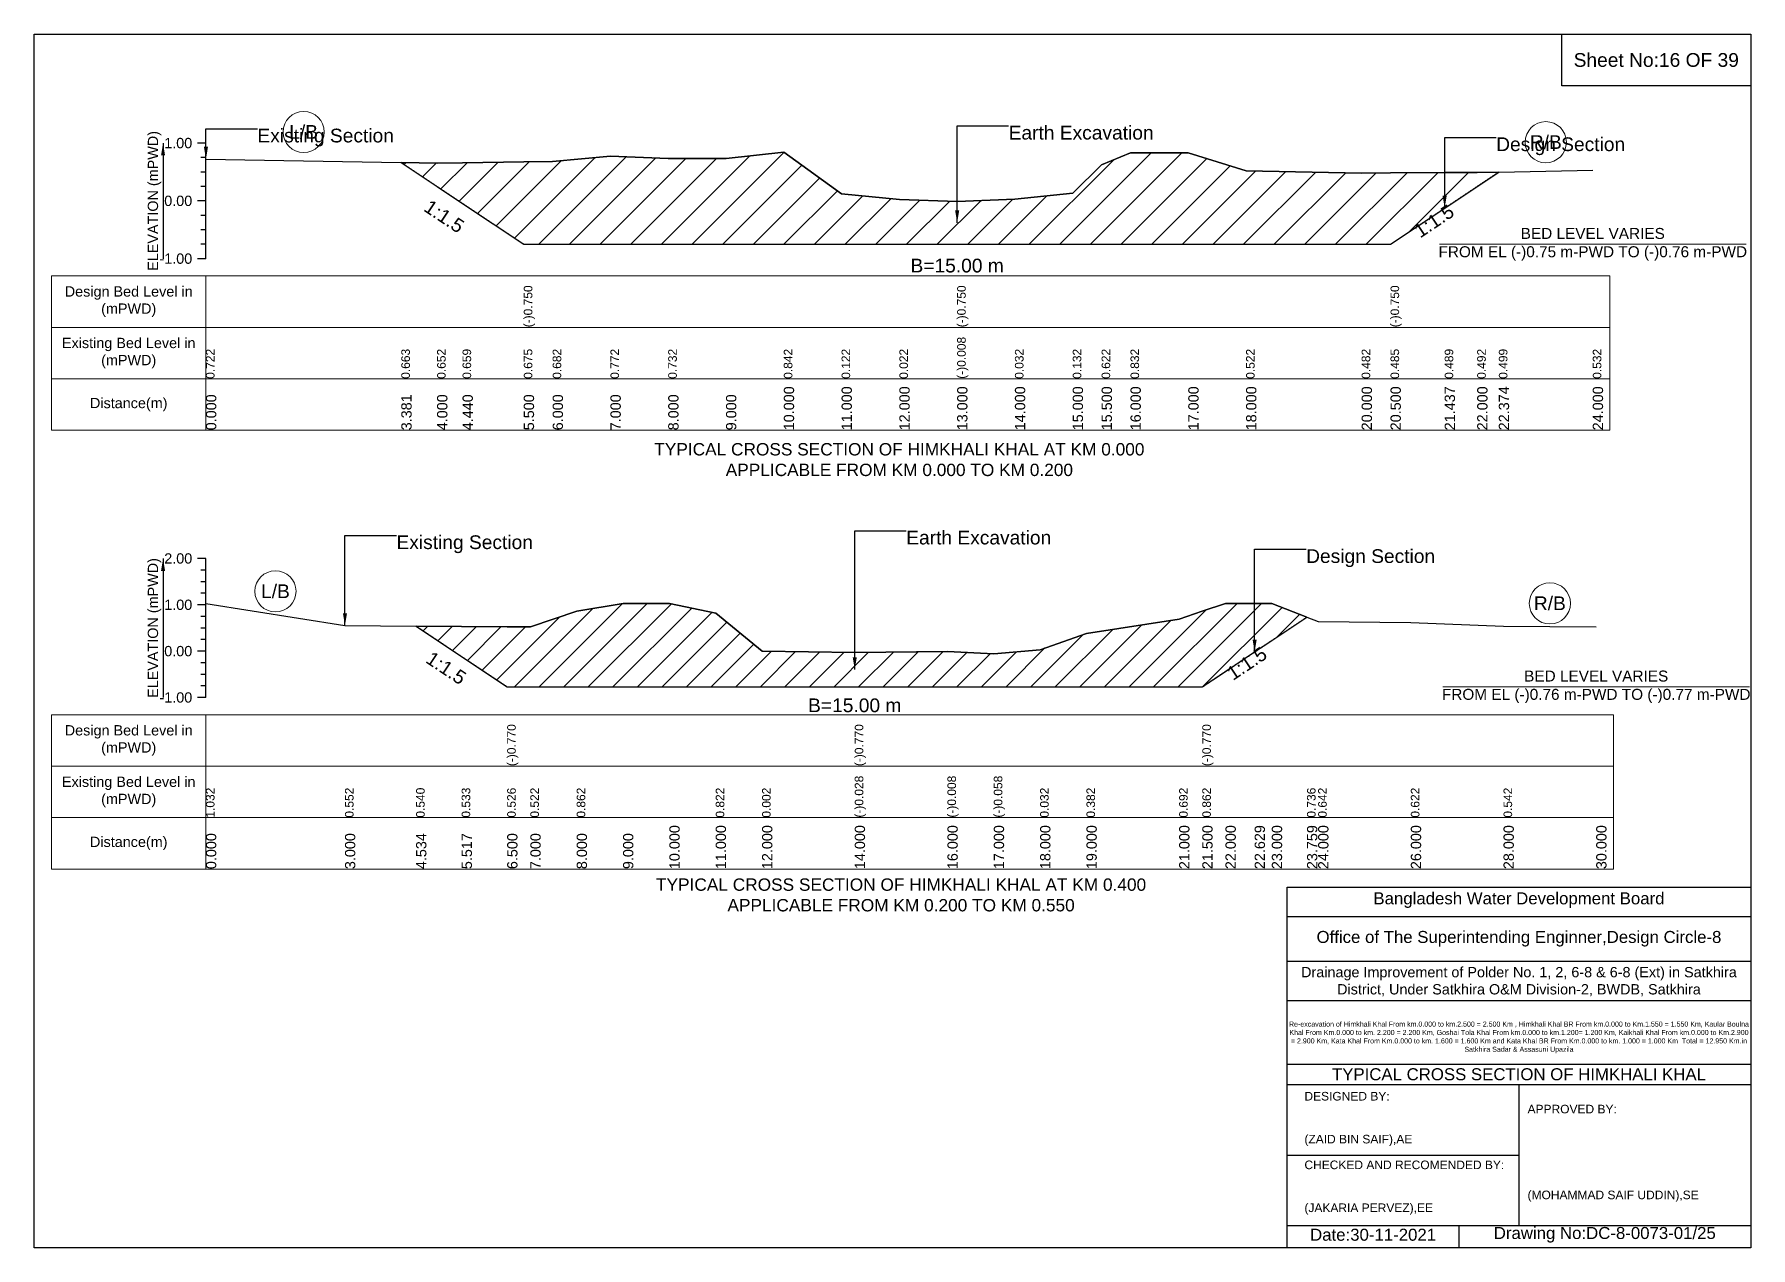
# Model space of a CAD drawing. Header units: inches. Extents: x 93000 to 486000, y -4242 to 0.
# Drawn here: x 250000 to 256000, y -4242 to 0 of the extents above; entities that cross this region are included whole.
import ezdxf

# ---------------------------------------------------------------- set-up
doc = ezdxf.new("R2010")
doc.units = ezdxf.units.IN
doc.header["$LTSCALE"] = 7
doc.header["$MEASUREMENT"] = 0
doc.linetypes.add('DASHED', pattern=[0.75, 0.5, -0.25])
for name, color, linetype, lineweight in [('Cross section Data Border', 7, 'Continuous', 9), ('Cross Section Labels', 7, 'Continuous', 9), ('Design_Bed_Level for Xsection', 7, 'DASHED', 25), ('Existing_Bed_Level for Xsection', 7, 'Continuous', 25), ('Long Section Labels', 7, 'Continuous', 9)]:
    doc.layers.add(name, color=color, linetype=linetype, lineweight=lineweight)
doc.styles.get("Standard").update_dxf_attribs({"font": 'arial.ttf'})
doc.dimstyles.get("Standard").update_dxf_attribs({"dimtxt": 0.18, "dimasz": 0.18, "dimexe": 0.18, "dimexo": 0.0625, "dimgap": 0.09, "dimtad": 0, "dimtih": 1, "dimtoh": 1, "dimdec": 4, "dimzin": 0, "dimdsep": 46, "dimtxsty": 'Standard', "dimcen": 0.09, "dimadec": 0, "dimazin": 0, "dimtfac": 1, "dimtdec": 4, "dimtofl": 0, "dimtmove": 0, "dimatfit": 3, "dimfxl": 1, "dimtolj": 1, "dimtzin": 0, "dimarcsym": 0})

msp = doc.modelspace()

# ---------------------------------------------------------------- hatches: boundary and pattern name
at = {"layer": 'Existing_Bed_Level for Xsection'}
h = msp.add_hatch(dxfattribs=at)
h.set_pattern_fill('ANSI31', color=256, scale=606, style=0)
h.paths.add_polyline_path([(251282.9, -448.5), (251408, -531.9), (251497, -591.2), (251711, -733.9), (251812, -733.9), (252014, -733.9), (252216, -733.9), (252418, -733.9), (252620, -733.9), (252822, -733.9), (253024, -733.9), (253226, -733.9), (253428, -733.9), (253630, -733.9), (253731, -733.9), (253832, -733.9), (254034, -733.9), (254236, -733.9), (254640, -733.9), (254741, -733.9), (254930.3, -607.7), (255044, -531.9), (255119.6, -481.5), (255044, -483), (254930.3, -483.6), (254741, -484.5), (254640, -485), (254236, -476.9), (254034, -414.3), (253832, -414.3), (253731, -456.7), (253630, -555.7), (253428, -575.9), (253226, -584), (253024, -577.9), (252822, -557.7), (252620, -412.3), (252418, -434.5), (252216, -434.5), (252014, -426.4), (251812, -444.6), (251711, -446.1), (251497, -449.3), (251408, -450.7)])
h = msp.add_hatch(dxfattribs=at)
h.set_pattern_fill('ANSI31', color=256, scale=486, style=0)
h.paths.add_polyline_path([(251334.6, -2069), (251493.8, -2175.2), (251653, -2281.3), (251734, -2281.3), (251896, -2281.3), (252058, -2281.3), (252220, -2281.3), (252382, -2281.3), (252544, -2281.3), (252868, -2281.3), (253192, -2281.3), (253354, -2281.3), (253516, -2281.3), (253678, -2281.3), (254002, -2281.3), (254083, -2281.3), (254164, -2227.3), (254266, -2159.4), (254326, -2119.3), (254449, -2037.4), (254326, -1989.4), (254266, -1989.4), (254164, -1989.4), (254083, -2017), (254002, -2044.5), (253678, -2094.7), (253516, -2151.4), (253354, -2166), (253192, -2157.9), (252868, -2161.1), (252544, -2156.3), (252382, -2023.4), (252220, -1989.4), (252058, -1989.4), (251896, -2017), (251734, -2072), (251653, -2071.4), (251493.8, -2070.2)])

# ---------------------------------------------------------------- linework, layer by layer
for points in [[(250000, 0), (256000, 0), (256000, -4242), (250000, -4242)], [(255340, 0), (256000, 0), (256000, -180), (255340, -180)]]:
    msp.add_lwpolyline(points, close=True)
for points in [[(254380, -4242), (254380, -2982), (256000, -2982)], [(254380, -3084), (256000, -3084)], [(254380, -3240), (256000, -3240)], [(254380, -3378), (256000, -3378)], [(254380, -3600), (256000, -3600)], [(254380, -3672), (256000, -3672)], [(255190, -3672), (255190, -4164)], [(254380, -3918), (255190, -3918)], [(254380, -4164), (256000, -4164)], [(254980, -4164), (254980, -4242)]]:
    msp.add_lwpolyline(points)
at = {"layer": 'Cross section Data Border'}
for points in [[(250060, -844.4), (255508, -844.4), (255508, -1384.4), (250060, -1384.4)], [(250060, -2378.6), (255520, -2378.6), (255520, -2918.6), (250060, -2918.6)]]:
    msp.add_lwpolyline(points, close=True, dxfattribs=at)
for points in [[(250600, -844.4), (250600, -1384.4)], [(250060, -1024.4), (255508, -1024.4)], [(250060, -1204.4), (255508, -1204.4)], [(250600, -2378.6), (250600, -2918.6)], [(250060, -2558.6), (255520, -2558.6)], [(250060, -2738.6), (255520, -2738.6)]]:
    msp.add_lwpolyline(points, dxfattribs=at)
at = {"layer": 'Cross Section Labels'}
for points in [[(254912.2, -733.9), (255983.8, -733.9)], [(254924.2, -2281.3), (255995.8, -2281.3)]]:
    msp.add_lwpolyline(points, dxfattribs=at)
for centre in [(250941.5, -341.5), (255283.8, -377.2), (250843, -1947.3), (255298, -1989.4)]:
    msp.add_circle(centre, 72, dxfattribs=at)
at = {"layer": 'Design_Bed_Level for Xsection'}
for points in [[(251282.9, -448.5), (251497, -591.2), (251711, -733.9), (253226, -733.9), (254741, -733.9), (254930.3, -607.7), (255119.6, -481.5)], [(251334.6, -2069), (251493.8, -2175.2), (251653, -2281.3), (252868, -2281.3), (254083, -2281.3), (254266, -2159.4), (254449, -2037.4)]]:
    msp.add_lwpolyline(points, dxfattribs=at)
at = {"layer": 'Existing_Bed_Level for Xsection'}
for points in [[(250600, -380.4), (250570, -380.4)], [(250600, -784.4), (250600, -582.4), (250600, -380.4)], [(250600, -436.5), (251282.9, -448.5), (251408, -450.7), (251497, -449.3), (251711, -446.1), (251711, -446.1), (251812, -444.6), (252014, -426.4), (252216, -434.5), (252418, -434.5), (252620, -412.3), (252822, -557.7), (253024, -577.9), (253226, -584), (253226, -584), (253428, -575.9), (253630, -555.7), (253731, -456.7), (253832, -414.3), (254034, -414.3), (254236, -476.9), (254640, -485), (254741, -484.5), (254741, -484.5), (254930.3, -483.6), (255044, -483), (255119.6, -481.5), (255448, -474.9)], [(250600, -430.9), (250582, -430.9)], [(250600, -481.4), (250582, -481.4)], [(250600, -531.9), (250582, -531.9)], [(250600, -582.4), (250570, -582.4)], [(250600, -632.9), (250582, -632.9)], [(250600, -683.4), (250582, -683.4)], [(250600, -733.9), (250582, -733.9)], [(250600, -784.4), (250570, -784.4)], [(250600, -1832.6), (250570, -1832.6)], [(250600, -2318.6), (250600, -2156.6), (250600, -1994.6), (250600, -1832.6)], [(250600, -1873.1), (250582, -1873.1)], [(250600, -1913.6), (250582, -1913.6)], [(250600, -1954.1), (250582, -1954.1)], [(250600, -1994.6), (250570, -1994.6)], [(250600, -2035.1), (250582, -2035.1)], [(250600, -1989.4), (251086, -2067.2), (251334.6, -2069), (251493.8, -2070.2), (251653, -2071.4), (251653, -2071.4), (251734, -2072), (251896, -2017), (252058, -1989.4), (252220, -1989.4), (252382, -2023.4), (252544, -2156.3), (252868, -2161.1), (252868, -2161.1), (253192, -2157.9), (253354, -2166), (253516, -2151.4), (253678, -2094.7), (254002, -2044.5), (254083, -2017), (254083, -2017), (254164, -1989.4), (254266, -1989.4), (254326, -1989.4), (254449, -2037.4), (254488, -2052.6), (254812, -2055.8), (255136, -2068.8), (255460, -2072)], [(250600, -2075.6), (250582, -2075.6)], [(250600, -2156.6), (250570, -2156.6)], [(250600, -2116.1), (250582, -2116.1)], [(250600, -2197.1), (250582, -2197.1)], [(250600, -2237.6), (250582, -2237.6)], [(250600, -2278.1), (250582, -2278.1)], [(250600, -2318.6), (250570, -2318.6)]]:
    msp.add_lwpolyline(points, dxfattribs=at)
for points in [[(251282.9, -448.5), (251408, -531.9), (251497, -591.2), (251711, -733.9), (251711, -733.9), (251812, -733.9), (252014, -733.9), (252216, -733.9), (252418, -733.9), (252620, -733.9), (252822, -733.9), (253024, -733.9), (253226, -733.9), (253226, -733.9), (253428, -733.9), (253630, -733.9), (253731, -733.9), (253832, -733.9), (254034, -733.9), (254236, -733.9), (254640, -733.9), (254741, -733.9), (254741, -733.9), (254930.3, -607.7), (255044, -531.9), (255119.6, -481.5), (255044, -483), (254930.3, -483.6), (254741, -484.5), (254741, -484.5), (254640, -485), (254236, -476.9), (254034, -414.3), (253832, -414.3), (253731, -456.7), (253630, -555.7), (253428, -575.9), (253226, -584), (253226, -584), (253024, -577.9), (252822, -557.7), (252620, -412.3), (252418, -434.5), (252216, -434.5), (252014, -426.4), (251812, -444.6), (251711, -446.1), (251711, -446.1), (251497, -449.3), (251408, -450.7)], [(251334.6, -2069), (251334.6, -2069), (251493.8, -2175.2), (251653, -2281.3), (251653, -2281.3), (251734, -2281.3), (251896, -2281.3), (252058, -2281.3), (252220, -2281.3), (252382, -2281.3), (252544, -2281.3), (252868, -2281.3), (252868, -2281.3), (253192, -2281.3), (253354, -2281.3), (253516, -2281.3), (253678, -2281.3), (254002, -2281.3), (254083, -2281.3), (254083, -2281.3), (254164, -2227.3), (254266, -2159.4), (254326, -2119.3), (254449, -2037.4), (254326, -1989.4), (254266, -1989.4), (254164, -1989.4), (254083, -2017), (254083, -2017), (254002, -2044.5), (253678, -2094.7), (253516, -2151.4), (253354, -2166), (253192, -2157.9), (252868, -2161.1), (252868, -2161.1), (252544, -2156.3), (252382, -2023.4), (252220, -1989.4), (252058, -1989.4), (251896, -2017), (251734, -2072), (251653, -2071.4), (251653, -2071.4), (251493.8, -2070.2), (251334.6, -2069)]]:
    msp.add_lwpolyline(points, close=True, dxfattribs=at)

# ---------------------------------------------------------------- texts
at = {"attachment_point": 5}
for s, insert, char_height in [('Sheet No:16 OF 39', (255670, -90), 48), ('Bangladesh Water Development Board', (255190, -3027), 42), ('Office of The Superintending Enginner,Design Circle-8', (255190, -3162), 42)]:
    msp.add_mtext(s, dxfattribs=dict(at, insert=insert, char_height=char_height))
for s, insert, char_height, width, attachment_point in [('Drainage Improvement of Polder No. 1, 2, 6-8 & 6-8 (Ext) in Satkhira District, Under Satkhira O&M Division-2, BWDB, Satkhira', (255190, -3312), 36, 1680, 5), ('Re-excavation of Himkhali Khal From km.0.000 to km.2.500 = 2.500 Km , Himkhali Khal BR From km.0.000 to Km.1.550 = 1.550 Km, Kaular Boulna Khal From Km.0.000 to km. 2.200 = 2.200 Km, Goshai Tola Khal From km.0.000 to km.1.200= 1.200 Km, Kaikhali Khal From km.0.000 to Km.2.900 = 2.900 Km, Kata Khal From Km.0.000 to km. 1.600 = 1.600 Km and Kata Khal BR From Km.0.000 to km. 1.000 = 1.000 Km  Total = 12.950 Km.in Satkhira Sadar & Assasuni Upazila', (255190, -3507), 17.611, 1620, 5), ('TYPICAL CROSS SECTION OF HIMKHALI KHAL', (255190, -3636), 42, 1680, 5), ('DESIGNED BY:^J^J^J(ZAID BIN SAIF),AE', (254440, -3792), 30, 840, 4), ('APPROVED BY:^J^J^J^J^J^J(MOHAMMAD SAIF UDDIN),SE', (255220, -3912), 30, 840, 4), ('CHECKED AND RECOMENDED BY:^J^J^J(JAKARIA PERVEZ),EE', (254440, -4032), 30, 840, 4), ('Date:30-11-2021', (254680, -4197), 42, 840, 5), ('Drawing No:DC-8-0073-01/25', (255490, -4197), 42, 1320, 5)]:
    msp.add_mtext(s, dxfattribs=dict(insert=insert, char_height=char_height, width=width, attachment_point=attachment_point))
at = {"layer": 'Cross section Data Border', "char_height": 36, "width": 480, "attachment_point": 5}
for s, insert in [('Design Bed Level in (mPWD)', (250330, -934.4)), ('Existing Bed Level in (mPWD)', (250330, -1114.4)), ('Distance(m)', (250330, -1294.4)), ('Design Bed Level in (mPWD)', (250330, -2468.6)), ('Existing Bed Level in (mPWD)', (250330, -2648.6)), ('Distance(m)', (250330, -2828.6))]:
    msp.add_mtext(s, dxfattribs=dict(at, insert=insert))
at = {"layer": 'Cross Section Labels'}
for s, insert, char_height, attachment_point in [('Existing Section', (250780, -329.9), 48, 1), ('L/B', (250941.5, -341.5), 48, 5), ('Earth Excavation', (253406, -319.8), 48, 1), ('Design Section', (255110.3, -360.2), 48, 1), ('R/B', (255283.8, -377.2), 48, 5), ('BED LEVEL VARIES ^JFROM EL (-)0.75 m-PWD TO (-)0.76 m-PWD', (255448, -733.9), 38.4, 5), ('B=15.00 m', (253226, -784.4), 48, 2), ('TYPICAL CROSS SECTION OF HIMKHALI KHAL AT KM 0.000^JAPPLICABLE FROM KM 0.000 TO KM 0.200', (253024, -1487), 43.2, 5), ('Earth Excavation', (253048, -1735.4), 48, 1), ('Existing Section', (251266, -1751.6), 48, 1), ('Design Section', (254446, -1800.2), 48, 1), ('L/B', (250843, -1947.3), 48, 5), ('R/B', (255298, -1989.4), 48, 5), ('BED LEVEL VARIES ^JFROM EL (-)0.76 m-PWD TO (-)0.77 m-PWD', (255460, -2281.3), 38.4, 5), ('B=15.00 m', (252868, -2321.8), 48, 2), ('TYPICAL CROSS SECTION OF HIMKHALI KHAL AT KM 0.400^JAPPLICABLE FROM KM 0.200 TO KM 0.550', (253030, -3009), 43.2, 5)]:
    msp.add_mtext(s, dxfattribs=dict(at, insert=insert, char_height=char_height, attachment_point=attachment_point))
at = {"layer": 'Cross Section Labels', "char_height": 48, "attachment_point": 2}
for insert, rotation in [((251446.5, -616.4), 326.30993), ((254879.8, -632.9), 33.69007), ((254225.5, -2179.6), 33.69007), ((251453.3, -2195.4), 326.30993)]:
    msp.add_mtext('1:1.5', dxfattribs=dict(at, insert=insert, rotation=rotation))
at = {"layer": 'Existing_Bed_Level for Xsection', "char_height": 36, "attachment_point": 5, "rotation": 90}
for insert in [(250420, -582.4), (250420, -2075.6)]:
    msp.add_mtext('ELEVATION (mPWD)', dxfattribs=dict(at, insert=insert))
at = {"layer": 'Existing_Bed_Level for Xsection', "char_height": 36, "attachment_point": 6}
for s, insert in [('1.00', (250552, -380.4)), ('0.00', (250552, -582.4)), ('-1.00', (250552, -784.4)), ('2.00', (250552, -1832.6)), ('1.00', (250552, -1994.6)), ('0.00', (250552, -2156.6)), ('-1.00', (250552, -2318.6))]:
    msp.add_mtext(s, dxfattribs=dict(at, insert=insert))
at = {"layer": 'Long Section Labels', "attachment_point": 1, "rotation": 90}
for s, insert, char_height in [('(-)0.750', (251711, -1024.4), 30), ('(-)0.750', (253226, -1024.4), 30), ('(-)0.750', (254741, -1024.4), 30), ('(-)0.008', (253226, -1204.4), 30), ('(-)0.008', (253226, -1204.4), 30), ('(-)0.008', (253226, -1204.4), 30), ('0.722', (250600, -1204.4), 30), ('0.663', (251282.9, -1204.4), 30), ('0.652', (251408, -1204.4), 30), ('0.659', (251497, -1204.4), 30), ('0.675', (251711, -1204.4), 30), ('0.675', (251711, -1204.4), 30), ('0.675', (251711, -1204.4), 30), ('0.682', (251812, -1204.4), 30), ('0.772', (252014, -1204.4), 30), ('0.732', (252216, -1204.4), 30), ('0.732', (252216, -1204.4), 30), ('0.842', (252620, -1204.4), 30), ('0.122', (252822, -1204.4), 30), ('0.022', (253024, -1204.4), 30), ('0.032', (253428, -1204.4), 30), ('0.132', (253630, -1204.4), 30), ('0.622', (253731, -1204.4), 30), ('0.832', (253832, -1204.4), 30), ('0.832', (253832, -1204.4), 30), ('0.522', (254236, -1204.4), 30), ('0.482', (254640, -1204.4), 30), ('0.485', (254741, -1204.4), 30), ('0.485', (254741, -1204.4), 30), ('0.485', (254741, -1204.4), 30), ('0.489', (254930.3, -1204.4), 30), ('0.492', (255044, -1204.4), 30), ('0.499', (255119.6, -1204.4), 30), ('0.532', (255448, -1204.4), 30), ('10.000', (252620, -1384.4), 36), ('11.000', (252822, -1384.4), 36), ('12.000', (253024, -1384.4), 36), ('13.000', (253226, -1384.4), 36), ('13.000', (253226, -1384.4), 36), ('13.000', (253226, -1384.4), 36), ('14.000', (253428, -1384.4), 36), ('15.000', (253630, -1384.4), 36), ('15.500', (253731, -1384.4), 36), ('16.000', (253832, -1384.4), 36), ('17.000', (254034, -1384.4), 36), ('18.000', (254236, -1384.4), 36), ('20.000', (254640, -1384.4), 36), ('20.500', (254741, -1384.4), 36), ('20.500', (254741, -1384.4), 36), ('20.500', (254741, -1384.4), 36), ('21.437', (254930.3, -1384.4), 36), ('22.000', (255044, -1384.4), 36), ('22.374', (255119.6, -1384.4), 36), ('24.000', (255448, -1384.4), 36), ('0.000', (250600, -1384.4), 36), ('3.381', (251282.9, -1384.4), 36), ('4.000', (251408, -1384.4), 36), ('4.440', (251497, -1384.4), 36), ('5.500', (251711, -1384.4), 36), ('5.500', (251711, -1384.4), 36), ('5.500', (251711, -1384.4), 36), ('6.000', (251812, -1384.4), 36), ('7.000', (252014, -1384.4), 36), ('8.000', (252216, -1384.4), 36), ('9.000', (252418, -1384.4), 36), ('(-)0.770', (251653, -2558.6), 30), ('(-)0.770', (252868, -2558.6), 30), ('(-)0.770', (254083, -2558.6), 30), ('1.032', (250600, -2738.6), 30), ('1.032', (250600, -2738.6), 30), ('1.032', (250600, -2738.6), 30), ('1.032', (250600, -2738.6), 30), ('1.032', (250600, -2738.6), 30), ('1.032', (250600, -2738.6), 30), ('0.552', (251086, -2738.6), 30), ('0.540', (251334.6, -2738.6), 30), ('0.533', (251493.8, -2738.6), 30), ('0.526', (251653, -2738.6), 30), ('0.526', (251653, -2738.6), 30), ('0.526', (251653, -2738.6), 30), ('0.522', (251734, -2738.6), 30), ('0.522', (251734, -2738.6), 30), ('0.862', (251896, -2738.6), 30), ('0.822', (252382, -2738.6), 30), ('0.002', (252544, -2738.6), 30), ('(-)0.028', (252868, -2738.6), 30), ('(-)0.028', (252868, -2738.6), 30), ('(-)0.028', (252868, -2738.6), 30), ('(-)0.008', (253192, -2738.6), 30), ('(-)0.058', (253354, -2738.6), 30), ('0.032', (253516, -2738.6), 30), ('0.382', (253678, -2738.6), 30), ('0.692', (254002, -2738.6), 30), ('0.862', (254083, -2738.6), 30), ('0.862', (254083, -2738.6), 30), ('0.862', (254083, -2738.6), 30), ('0.736', (254449, -2738.6), 30), ('0.642', (254488, -2738.6), 30), ('0.622', (254812, -2738.6), 30), ('0.542', (255136, -2738.6), 30), ('0.000', (250600, -2918.6), 36), ('3.000', (251086, -2918.6), 36), ('4.534', (251334.6, -2918.6), 36), ('5.517', (251493.8, -2918.6), 36), ('6.500', (251653, -2918.6), 36), ('6.500', (251653, -2918.6), 36), ('6.500', (251653, -2918.6), 36), ('7.000', (251734, -2918.6), 36), ('8.000', (251896, -2918.6), 36), ('9.000', (252058, -2918.6), 36), ('10.000', (252220, -2918.6), 36), ('11.000', (252382, -2918.6), 36), ('12.000', (252544, -2918.6), 36), ('14.000', (252868, -2918.6), 36), ('14.000', (252868, -2918.6), 36), ('14.000', (252868, -2918.6), 36), ('16.000', (253192, -2918.6), 36), ('17.000', (253354, -2918.6), 36), ('18.000', (253516, -2918.6), 36), ('19.000', (253678, -2918.6), 36), ('21.000', (254002, -2918.6), 36), ('21.500', (254083, -2918.6), 36), ('21.500', (254083, -2918.6), 36), ('21.500', (254083, -2918.6), 36), ('22.000', (254164, -2918.6), 36), ('22.629', (254266, -2918.6), 36), ('23.000', (254326, -2918.6), 36), ('23.759', (254449, -2918.6), 36), ('24.000', (254488, -2918.6), 36), ('26.000', (254812, -2918.6), 36), ('28.000', (255136, -2918.6), 36), ('30.000', (255460, -2918.6), 36)]:
    msp.add_mtext(s, dxfattribs=dict(at, insert=insert, char_height=char_height))

# ---------------------------------------------------------------- leaders
at = {"layer": 'Cross Section Labels', "annotation_type": 0, "has_hookline": 1, "hookline_direction": 0}
for points, text_width in [([(250600, -436.5), (250600, -329.9), (250779.9, -329.9)], 467.2), ([(253226, -658.9), (253226, -319.8), (253405.9, -319.8)], 497), ([(254930.3, -607.7), (254930.3, -360.2), (255110.2, -360.2)], 441.2), ([(252868, -2221.2), (252868, -1735.4), (253047.9, -1735.4)], 497), ([(251086, -2067.2), (251086, -1751.6), (251265.9, -1751.6)], 467.2), ([(254266, -2159.4), (254266, -1800.2), (254445.9, -1800.2)], 441.2)]:
    msp.add_leader(points, dimstyle='Standard', override={"dimasz": 43.2}, dxfattribs=dict(at, text_width=text_width))
at = {"layer": 'Existing_Bed_Level for Xsection'}
for points in [[(250450, -380.4), (250450, -784.4)], [(250450, -1832.6), (250450, -2318.6)]]:
    msp.add_leader(points, dimstyle='Standard', override={"dimasz": 43.2}, dxfattribs=at)

doc.saveas('drawing.dxf')
